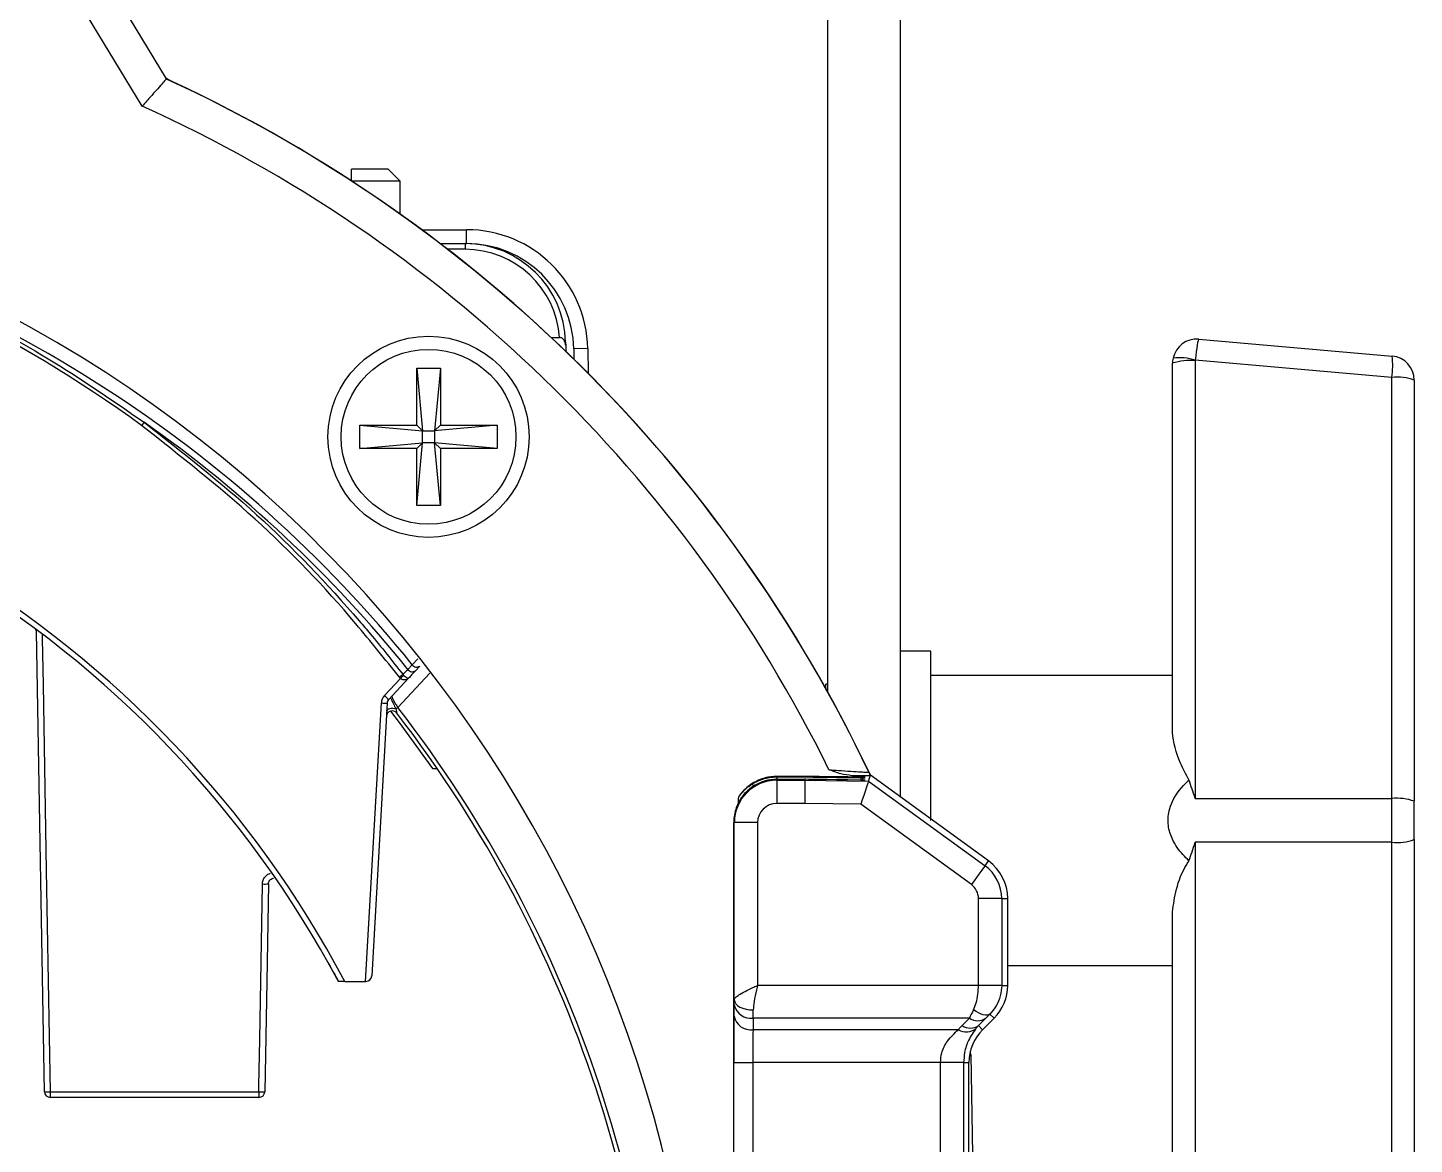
# Model space of a CAD drawing. Extents: x 7 to 135, y 1 to 99.
# Drawn here: x 58.828 to 62.412, y 46.169 to 49.056 of the extents above; entities that cross this region are included whole.
import ezdxf

# ---------------------------------------------------------------- set-up
doc = ezdxf.new("R2010")
doc.units = 0
doc.header["$MEASUREMENT"] = 0
doc.layers.add('OBJECT', color=7, linetype='CONTINUOUS')

msp = doc.modelspace()

# ---------------------------------------------------------------- linework, layer by layer
at = {"layer": 'OBJECT'}
for p, q in [((60.8964, 47.3379), (60.8964, 53.51)), ((61.0844, 47.0665), (61.0844, 53.51)), ((58.9144, 49.3726), (59.1864, 48.9233)), ((59.1868, 48.9234), (58.9208, 49.3627)), ((59.1239, 48.8527), (58.8436, 49.3158)), ((59.1868, 48.9234), (59.1863, 48.9229)), ((59.1863, 48.9229), (59.1867, 48.923)), ((59.1863, 48.9228), (59.1863, 48.9229)), ((59.1864, 48.9233), (59.1868, 48.9234)), ((59.1867, 48.923), (59.1868, 48.9234)), ((59.7596, 48.6897), (59.6654, 48.6897)), ((59.6654, 48.6587), (59.6654, 48.6897)), ((59.7906, 48.6587), (59.7596, 48.6897)), ((59.7906, 48.6587), (59.6654, 48.6587)), ((59.7906, 48.5741), (59.7906, 48.6587)), ((59.8468, 48.5334), (59.9627, 48.5334)), ((59.9627, 48.4974), (59.9627, 48.5334)), ((59.8947, 48.4974), (59.9586, 48.4974)), ((59.9586, 48.4974), (59.9586, 48.4827)), ((59.9586, 48.4974), (59.9627, 48.4974)), ((59.9586, 48.4827), (59.9139, 48.4827)), ((60.1816, 48.2545), (60.203, 48.2545)), ((61.8553, 48.2503), (62.3553, 48.2066)), ((60.2185, 48.2427), (60.2187, 48.2336)), ((60.2187, 48.2336), (60.219, 48.219)), ((60.2756, 48.2259), (60.2396, 48.2252)), ((60.2396, 48.2252), (60.2401, 48.1986)), ((60.2756, 48.2259), (60.2767, 48.1622)), ((59.8338, 48.1754), (59.849, 48.0132)), ((59.8338, 48.1754), (59.8948, 48.1754)), ((59.8338, 48.0284), (59.8338, 48.1754)), ((59.8948, 48.1754), (59.8795, 48.0132)), ((59.8948, 48.1754), (59.8948, 48.0284)), ((61.7874, 47.2426), (61.7874, 48.188)), ((61.8462, 48.1943), (61.8462, 47.0627)), ((62.3542, 48.1514), (61.8464, 48.1958)), ((62.3542, 47.0627), (62.3542, 48.1514)), ((62.4124, 48.1443), (62.4124, 47.0557)), ((59.6868, 47.9674), (59.6868, 48.0284)), ((59.6868, 48.0284), (59.8338, 48.0284)), ((59.6868, 48.0284), (59.849, 48.0132)), ((59.849, 48.0132), (59.8338, 48.0284)), ((59.849, 48.0132), (59.8795, 48.0132)), ((59.849, 47.9827), (59.849, 48.0132)), ((59.8948, 48.0284), (59.8795, 48.0132)), ((60.0418, 48.0284), (59.8795, 48.0132)), ((59.8795, 48.0132), (59.8795, 47.9827)), ((59.8948, 48.0284), (60.0418, 48.0284)), ((60.0418, 48.0284), (60.0418, 47.9674)), ((59.6868, 47.9674), (59.849, 47.9827)), ((59.8338, 47.9674), (59.6868, 47.9674)), ((59.8338, 47.8204), (59.849, 47.9827)), ((59.8338, 47.9674), (59.849, 47.9827)), ((59.8338, 47.8204), (59.8338, 47.9674)), ((59.8795, 47.9827), (59.849, 47.9827)), ((59.8795, 47.9827), (59.8948, 47.9674)), ((59.8948, 47.8204), (59.8795, 47.9827)), ((60.0418, 47.9674), (59.8795, 47.9827)), ((59.8948, 47.9674), (59.8948, 47.8204)), ((60.0418, 47.9674), (59.8948, 47.9674)), ((59.8948, 47.8204), (59.8338, 47.8204)), ((58.8713, 46.3047), (58.8505, 47.4946)), ((58.8505, 47.4946), (58.8505, 47.4946)), ((59.8222, 47.4084), (59.8365, 47.424)), ((61.1624, 47.4437), (61.0844, 47.4437)), ((61.1624, 47.0062), (61.1624, 47.4437)), ((59.8677, 47.3872), (59.7847, 47.2983)), ((59.8109, 47.3963), (59.8222, 47.4084)), ((59.8418, 47.4051), (59.8306, 47.3931)), ((59.7503, 47.3287), (59.7918, 47.3731)), ((59.8128, 47.374), (59.7612, 47.319)), ((59.7918, 47.3731), (59.7891, 47.3761)), ((59.7983, 47.383), (59.7997, 47.3815)), ((60.8964, 47.3582), (60.8914, 47.3582)), ((60.8914, 47.3469), (60.8914, 47.3582)), ((61.7874, 47.3812), (61.1624, 47.3812)), ((59.7016, 46.59), (59.7422, 47.3099)), ((59.7572, 47.3096), (59.7174, 46.6042)), ((59.8745, 47.14), (59.8867, 47.14)), ((60.6919, 47.0939), (60.7009, 47.1004)), ((60.8372, 47.1199), (60.7643, 47.1198)), ((60.7643, 47.1188), (60.7643, 47.1198)), ((60.7643, 47.1188), (60.8372, 47.1187)), ((60.8372, 47.1124), (60.7643, 47.1123)), ((60.7643, 47.1099), (60.7643, 47.1123)), ((60.7643, 47.1099), (60.8372, 47.1099)), ((60.7643, 47.1099), (60.7643, 47.05)), ((60.8372, 47.1187), (60.8372, 47.1199)), ((60.8372, 47.1099), (60.8372, 47.1124)), ((60.8372, 47.1099), (61.0016, 47.1075)), ((60.9592, 47.1217), (60.9813, 47.1214)), ((60.9813, 47.1214), (60.9863, 47.1212)), ((60.9813, 47.1179), (60.9813, 47.1214)), ((60.9863, 47.1212), (60.9863, 47.1183)), ((60.9863, 47.1159), (60.9863, 47.1107)), ((61.0016, 47.1075), (61.0067, 47.1229)), ((61.0016, 47.1075), (61.3027, 46.8887)), ((61.0056, 47.1218), (61.0067, 47.1229)), ((61.0058, 47.1227), (61.0056, 47.1218)), ((61.0058, 47.1227), (61.0067, 47.1229)), ((61.3118, 46.9012), (61.0067, 47.1229)), ((61.8462, 47.0627), (62.3542, 47.0627)), ((60.6652, 47.0608), (60.6643, 47.0602)), ((60.6643, 47.0602), (60.6643, 47.0478)), ((60.8372, 47.05), (60.7643, 47.05)), ((60.9817, 47.0478), (60.8372, 47.0499)), ((61.2675, 46.8402), (60.9817, 47.0478)), ((62.4124, 46.9568), (62.4124, 47.0557)), ((60.6547, 47.0004), (60.6532, 47.0004)), ((60.6532, 43.6594), (60.6532, 47.0004)), ((60.7147, 47.0004), (60.6547, 47.0004)), ((60.6547, 46.542), (60.6547, 47.0004)), ((60.7147, 47.0004), (60.7147, 46.5796)), ((62.4124, 46.9568), (62.4124, 45.8682)), ((62.3542, 46.9498), (61.8462, 46.9498)), ((61.8462, 46.9498), (61.8462, 45.8301)), ((62.3542, 45.8611), (62.3542, 46.9498)), ((61.3027, 46.8887), (61.3118, 46.9012)), ((61.2858, 46.5796), (61.2858, 46.8042)), ((61.3458, 46.8042), (61.2858, 46.8042)), ((61.3458, 46.8042), (61.3458, 46.5796)), ((61.3458, 46.8042), (61.3613, 46.8042)), ((61.3613, 46.5796), (61.3613, 46.8042)), ((61.7874, 45.8374), (61.7874, 46.7699)), ((61.3613, 46.6312), (61.7874, 46.6312)), ((59.6477, 46.59), (59.7016, 46.59)), ((59.7024, 46.59), (59.7016, 46.59)), ((61.2858, 46.5796), (60.7147, 46.5796)), ((61.3458, 46.5796), (61.2858, 46.5796)), ((61.3458, 46.5796), (61.3613, 46.5796)), ((60.654, 46.4997), (60.6546, 46.5294)), ((60.7036, 46.4948), (60.703, 46.4651)), ((61.2623, 46.4948), (60.7036, 46.4948)), ((61.2435, 46.4755), (61.2623, 46.4948)), ((61.3047, 46.4948), (61.2859, 46.4755)), ((61.2964, 46.4651), (61.3261, 46.4948)), ((61.3153, 46.5056), (61.3261, 46.4948)), ((61.234, 46.4651), (60.703, 46.4651)), ((61.2859, 46.4755), (61.2794, 46.4683)), ((61.2859, 46.4755), (61.2964, 46.4651)), ((60.6532, 44.2796), (60.6532, 46.3802)), ((60.6532, 46.3802), (60.7022, 46.3802)), ((61.1876, 46.3802), (60.7022, 46.3802)), ((60.7022, 46.3802), (60.7022, 44.2796)), ((61.2475, 46.3802), (61.1876, 46.3802)), ((61.1876, 44.2796), (61.1876, 46.3802)), ((61.2475, 46.3802), (61.2613, 46.3802)), ((61.2475, 46.3802), (61.2475, 45.9824)), ((61.2613, 45.989), (61.2613, 46.3802)), ((61.2659, 46.4011), (61.2733, 45.9784)), ((59.4258, 46.29), (58.8863, 46.29))]:
    msp.add_line(p, q, dxfattribs=at)
at = {"layer": 'OBJECT', "flags": 128}
for points in [[(58.8653, 47.4866), (58.8655, 47.4765), (58.8676, 47.3566), (58.876, 46.877), (58.8859, 46.3045)], [(59.756, 47.2886), (59.7567, 47.2907), (59.7584, 47.2926), (59.7609, 47.2942), (59.7642, 47.2953), (59.7679, 47.2959), (59.7719, 47.2959), (59.7758, 47.2953), (59.7794, 47.2942)], [(59.7656, 47.2886), (59.7881, 47.2592), (59.8745, 47.14)], [(59.7794, 47.2942), (59.78, 47.2947), (59.7806, 47.2951), (59.7812, 47.2956), (59.7818, 47.2961), (59.7825, 47.2966), (59.7832, 47.2972), (59.784, 47.2978), (59.7847, 47.2983)], [(61.0016, 47.1075), (61.0011, 47.1062), (61, 47.1027), (60.9981, 47.0971), (60.9956, 47.0897), (60.9926, 47.0807), (60.9892, 47.0704), (60.9855, 47.0593), (60.9817, 47.0478)], [(61.3027, 46.8887), (61.3019, 46.8876), (61.2999, 46.8848), (61.2966, 46.8803), (61.2922, 46.8742), (61.2869, 46.8669), (61.2808, 46.8586), (61.2743, 46.8496), (61.2675, 46.8402)], [(59.4253, 46.3045), (59.4256, 46.32), (59.4277, 46.4399), (59.4347, 46.8417)], [(59.4502, 46.842), (59.4458, 46.5897), (59.4408, 46.3047)], [(60.6547, 46.542), (60.6558, 46.5369), (60.6587, 46.5321), (60.6632, 46.5276), (60.6693, 46.5237), (60.6767, 46.5205), (60.6851, 46.5181), (60.6943, 46.5165), (60.7037, 46.516)], [(61.3153, 46.5056), (61.3122, 46.5036), (61.3083, 46.5026), (61.3037, 46.5026), (61.2983, 46.5036), (61.2925, 46.5055), (61.2862, 46.5083), (61.2796, 46.512), (61.2729, 46.5164)], [(61.2631, 46.4011), (61.2636, 46.4011), (61.2653, 46.4011), (61.2659, 46.4011)]]:
    msp.add_lwpolyline(points, dxfattribs=at)
at = {"layer": 'OBJECT'}
for radius in [0.26, 0.226]:
    msp.add_circle((59.8643, 47.9979), radius, dxfattribs=at)
for centre, radius, start, end in [((57.6223, 45.5219), 3.7436, 25.4554, 65.2986), ((57.6223, 45.5219), 3.744, 25.3165, 65.0217), ((57.6223, 45.5219), 3.6536, 26.2403, 65.7322), ((57.1963, 45.3299), 3.375, 98.3863, 0), ((57.1963, 45.3299), 3.375, 0, 81.5866), ((57.1964, 45.29), 3.3738, 38.8946, 75.4989), ((59.9627, 48.2204), 0.313, 1, 90), ((59.9586, 48.2374), 0.26, 1.1611, 90), ((59.9627, 48.2204), 0.277, 1, 90), ((59.9586, 48.2377), 0.245, 3.9459, 90), ((61.8499, 48.188), 0.0625, 85, 168.19), ((60.2174, 48.2351), 0.00767, 81.1754, 92.4773), ((61.8499, 48.188), 0.0625, 168.19, 180), ((61.8309, 48.0569), 0.1382, 83.6687, 108.3833), ((61.8071, 48.0796), 0.1227, 71.3497, 98.65), ((61.8537, 48.1943), 0.0075, 168.19, 180), ((62.1342, 48.1833), 0.2224, 351.7396, 6.0042), ((62.3499, 48.1443), 0.0625, 0, 85), ((62.3679, 48.0207), 0.1313, 70.1947, 95.9623), ((57.1964, 45.2895), 2.775, 27.9472, 151.7139), ((57.1964, 45.29), 2.76, 28.1002, 151.7139), ((59.5375, 47.7237), 0.5142, 142.6552, 143.8501), ((57.1964, 45.29), 3.3575, 38.8555, 54.8624), ((58.8405, 47.4944), 0.01, 1.0161, 53.2818), ((58.8405, 47.4944), 0.01, 1, 53.2825), ((59.8223, 47.4044), 0.014, 215.0835, 306.1052), ((59.8336, 47.4164), 0.0139, 215.1065, 306.111), ((60.0089, 47.0919), 0.3593, 125.8728, 127.7196), ((60.1054, 47.0877), 0.424, 136.1409, 137.6922), ((59.7722, 47.3082), 0.03, 136.9161, 176.7705), ((59.8506, 47.4306), 0.143, 225.4764, 231.3478), ((59.7722, 47.3087), 0.015, 136.9161, 176.7705), ((59.752, 47.4173), 0.1078, 264.7871, 272.7534), ((59.7703, 47.2743), 0.015, 37.63, 176.7705), ((57.1964, 45.29), 3.265, 358.8645, 37.63), ((57.1964, 45.29), 3.2761, 358.8645, 37.8084), ((60.7643, 47.0004), 0.1095, 90, 180), ((60.7701, 47.1379), 0.0788, 208.4542, 213.1141), ((60.8301, 47.1134), 0.066, 175.3566, 180.811), ((61.3284, 47.1078), 0.347, 178.5739, 179.5507), ((62.3679, 46.9321), 0.1313, 70.1947, 95.9623), ((60.7643, 47.0004), 0.0495, 90, 180), ((62.3679, 47.0804), 0.1313, 264.0377, 289.8053), ((61.2413, 46.8042), 0.1045, 0, 54), ((61.2413, 46.8042), 0.12, 0, 54), ((59.4405, 46.9523), 0.1107, 266.9557, 274.9796), ((61.2413, 46.8042), 0.0445, 0, 54), ((59.7024, 46.605), 0.015, 270, 356.7705), ((61.2413, 46.5796), 0.12, 315, 0), ((60.698, 46.5388), 0.0444, 192.2383, 277.2247), ((60.6974, 46.5091), 0.0444, 192.2388, 277.2243), ((61.2835, 46.5264), 0.0381, 236.1578, 303.8597), ((61.2544, 46.4997), 0.0402, 239.5669, 308.4878), ((61.2647, 46.5072), 0.0381, 236.1573, 303.8602), ((61.3813, 46.3802), 0.12, 135, 180), ((61.2359, 46.4006), 0.03, 1, 16.0206), ((58.8805, 46.4102), 0.1059, 265.0026, 272.9541), ((58.8863, 46.305), 0.015, 181, 270), ((59.0551, 46.3009), 0.1692, 178.8008, 183.7065), ((59.535, 46.3009), 0.1098, 178.1547, 185.7214), ((59.4312, 46.415), 0.1107, 266.9567, 274.9801), ((59.4258, 46.305), 0.015, 270, 359)]:
    msp.add_arc(centre, radius, start, end, dxfattribs=at)
for centre, major_axis, ratio, start_param, end_param in [((59.1864, 48.7495), (0, 0.1738), 0.009038, 0.002521, 0.070969), ((57.1964, 45.3931), (0, 3.2635), 0.999506, 5.651583, 6.022096), ((61.8499, 48.188), (0.0054, 0.0623), 0.067136, 0, 1.451939), ((60.2037, 48.2336), (-0.0009, 0.0209), 0.717109, 4.683179, 5.135104), ((61.8539, 47.1052), (1.0167, -0.0147), 0.000257, 2.602388, 3.141594), ((61.8539, 47.1034), (1.0167, -0.0153), 0.000257, 3.141595, 3.680822), ((61.8539, 47.0977), (1.0167, -0.0147), 0.000257, 2.602282, 3.141594), ((62.3499, 47.0062), (0, 0.5), 0.008776, 4.59922, 4.825558), ((60.6537, 46.5796), (0, 0.071), 0.017455, 3.926991, 4.153367), ((60.6561, 46.3802), (0, 0.169), 0.017455, 0.785398, 1.570796), ((60.7027, 46.5796), (0, 0.12), 0.010328, 3.926991, 4.153367), ((61.3057, 46.5796), (0.06, 0.12), 0.009874, 2.130562, 2.361132), ((61.3482, 46.5372), (0.06, 0.06), 0.012341, 2.137968, 2.368538), ((60.7051, 46.3802), (0, 0.12), 0.024583, 0.785398, 1.570796), ((61.3813, 46.3411), (0, 0.1925), 0.999848, 0.797818, 0.871285)]:
    msp.add_ellipse(centre, major_axis=major_axis, ratio=ratio, start_param=start_param, end_param=end_param, dxfattribs=at)
for points, knots in [([(59.1849, 48.9265), (59.1866, 48.9252), (59.1891, 48.9234), (59.1951, 48.9199), (59.1994, 48.9176), (59.2015, 48.9165), (59.2025, 48.9161), (59.203, 48.9158), (59.2033, 48.9157)], [0, 0, 0, 0, 0.634943, 0.902022, 0.969697, 0.985292, 0.99365, 1, 1, 1, 1]), ([(59.1863, 48.9228), (59.1852, 48.9216), (59.1829, 48.919), (59.172, 48.9068), (59.1561, 48.8889), (59.1392, 48.87), (59.1282, 48.8575), (59.124, 48.8528), (59.1239, 48.8527)], [0, 0, 0, 0, 0.198898, 0.413942, 0.633705, 0.862959, 0.996334, 1, 1, 1, 1]), ([(58.0411, 48.5563), (58.1118, 48.5359), (58.2531, 48.4952), (58.4606, 48.4157), (58.6636, 48.3225), (58.8902, 48.2002), (59.0403, 48.0967), (59.1287, 48.0356)], [0, 0, 0, 0, 0.181891, 0.363782, 0.54909, 0.734399, 1, 1, 1, 1]), ([(60.217, 48.2428), (60.2159, 48.2453), (60.2141, 48.249), (60.2098, 48.2526), (60.2064, 48.2543), (60.204, 48.2544), (60.203, 48.2545)], [0, 0, 0, 0, 0.45219, 0.67395, 0.857732, 1, 1, 1, 1]), ([(59.1287, 48.0356), (59.2278, 47.9582), (59.4272, 47.8023), (59.6121, 47.6077), (59.7334, 47.4654), (59.7704, 47.4185), (59.7983, 47.383)], [0, 0, 0, 0, 0.401806, 0.808923, 0.855596, 1, 1, 1, 1]), ([(59.7891, 47.3761), (59.7519, 47.4226), (59.6368, 47.567), (59.4205, 47.7928), (59.2221, 47.9486), (59.1223, 48.0271)], [0, 0, 0, 0, 0.191049, 0.5928722, 1, 1, 1, 1]), ([(59.7983, 47.383), (59.8016, 47.3865), (59.8057, 47.3908), (59.8101, 47.3954), (59.8109, 47.3963)], [0, 0, 0, 0, 0.801666, 1, 1, 1, 1]), ([(59.8306, 47.3931), (59.8271, 47.3894), (59.8209, 47.3827), (59.8153, 47.3767), (59.8128, 47.374)], [0, 0, 0, 0, 0.550503, 1, 1, 1, 1]), ([(59.8128, 47.374), (59.8127, 47.374), (59.8117, 47.3729), (59.8093, 47.371), (59.8051, 47.3693), (59.8004, 47.3691), (59.7969, 47.37), (59.7941, 47.3713), (59.7928, 47.3723), (59.7918, 47.3731)], [0, 0, 0, 0, 0.008563, 0.218665, 0.450898, 0.651037, 0.830034, 0.863983, 1, 1, 1, 1]), ([(59.7997, 47.3815), (59.8006, 47.3806), (59.8018, 47.3796), (59.8041, 47.3777), (59.8067, 47.3758), (59.8096, 47.3742), (59.8117, 47.3736), (59.8125, 47.3738), (59.8127, 47.374), (59.8128, 47.374)], [0, 0, 0, 0, 0.136699, 0.170716, 0.349666, 0.549071, 0.780792, 0.991387, 1, 1, 1, 1]), ([(59.7666, 47.3221), (59.7667, 47.3219), (59.7673, 47.3207), (59.7707, 47.3137), (59.7749, 47.3048), (59.778, 47.2977), (59.7789, 47.2955), (59.7794, 47.2942)], [0, 0, 0, 0, 0.050485, 0.399946, 0.817251, 0.898077, 1, 1, 1, 1]), ([(59.7694, 47.3277), (59.7693, 47.3273), (59.769, 47.3264), (59.7706, 47.3221), (59.7741, 47.3154), (59.7789, 47.3072), (59.7828, 47.3013), (59.7847, 47.2983)], [0, 0, 0, 0, 0.154599, 0.375898, 0.59063, 0.79679, 1, 1, 1, 1]), ([(59.7794, 47.2942), (59.78, 47.292), (59.7809, 47.2884), (59.7818, 47.2849), (59.7821, 47.2836), (59.7821, 47.2835), (59.7821, 47.2835)], [0, 0, 0, 0, 0.46898, 0.752893, 0.897061, 1, 1, 1, 1]), ([(61.83, 47.111), (61.8223, 47.1253), (61.8004, 47.1661), (61.7882, 47.2119), (61.7874, 47.2395), (61.7874, 47.2426)], [0, 0, 0, 0, 0.324578, 0.922744, 1, 1, 1, 1]), ([(60.9592, 47.1217), (60.9493, 47.123), (60.9289, 47.1257), (60.9096, 47.1335), (60.8995, 47.1373), (60.8994, 47.1373)], [0, 0, 0, 0, 0.479289, 0.993061, 1, 1, 1, 1]), ([(60.8994, 47.1373), (60.9076, 47.1367), (60.9271, 47.1351), (60.9563, 47.133), (60.9816, 47.1315), (60.9976, 47.1307), (61.0019, 47.1308), (61.0024, 47.1309), (61.0024, 47.1309), (61.0025, 47.131)], [0, 0, 0, 0, 0.164708, 0.3897664, 0.6131803, 0.797004, 0.9764459, 0.9795922, 1, 1, 1, 1]), ([(60.701, 47.1017), (60.696, 47.0984), (60.6889, 47.0936), (60.682, 47.0864), (60.6753, 47.0803), (60.6707, 47.0741), (60.6676, 47.0699), (60.6668, 47.0684), (60.6675, 47.0693), (60.6692, 47.0714), (60.6701, 47.0726)], [0, 0, 0, 0, 0.23543, 0.336627, 0.453579, 0.624248, 0.730701, 0.814262, 0.897755, 1, 1, 1, 1]), ([(60.702, 47.101), (60.6975, 47.098), (60.6876, 47.0913), (60.6773, 47.0812), (60.6711, 47.0739), (60.6688, 47.0709), (60.668, 47.07), (60.6681, 47.0701), (60.6681, 47.0701)], [0, 0, 0, 0, 0.286259, 0.635989, 0.81752, 0.939994, 0.991244, 1, 1, 1, 1]), ([(60.7009, 47.1004), (60.7098, 47.1052), (60.7295, 47.116), (60.752, 47.1178), (60.7643, 47.1188)], [0, 0, 0, 0, 0.4536274, 1, 1, 1, 1]), ([(60.7643, 47.1198), (60.7541, 47.1192), (60.7317, 47.1177), (60.7118, 47.1073), (60.701, 47.1017)], [0, 0, 0, 0, 0.454597, 1, 1, 1, 1]), ([(60.7643, 47.1123), (60.7541, 47.1116), (60.7329, 47.1101), (60.7141, 47.1001), (60.7043, 47.0949)], [0, 0, 0, 0, 0.480227, 1, 1, 1, 1]), ([(60.8372, 47.1099), (60.8372, 47.1089), (60.8373, 47.1069), (60.8373, 47.093), (60.8373, 47.0733), (60.8372, 47.0577), (60.8372, 47.05)], [0, 0, 0, 0, 0.249996, 0.500006, 0.750006, 1, 1, 1, 1]), ([(61.0056, 47.1218), (61.0014, 47.1218), (60.9901, 47.1216), (60.9712, 47.1217), (60.9592, 47.1217)], [0, 0, 0, 0, 0.3655701, 1, 1, 1, 1]), ([(60.9863, 47.1183), (60.9875, 47.1182), (60.9898, 47.1182), (60.9923, 47.1181), (60.9934, 47.118), (60.9932, 47.1179), (60.9916, 47.1179), (60.9888, 47.1179), (60.9853, 47.1179), (60.9827, 47.1179), (60.9815, 47.1179)], [0, 0, 0, 0, 0.127098, 0.254207, 0.381227, 0.508229, 0.635163, 0.762171, 0.88923, 1, 1, 1, 1]), ([(60.9815, 47.1164), (60.9829, 47.1164), (60.9856, 47.1164), (60.9892, 47.1163), (60.9919, 47.1162), (60.9933, 47.1161), (60.9934, 47.116), (60.992, 47.116), (60.9895, 47.1159), (60.9873, 47.1159), (60.9863, 47.1159)], [0, 0, 0, 0, 0.127205, 0.254389, 0.381573, 0.508646, 0.635618, 0.762539, 0.889522, 1, 1, 1, 1]), ([(60.9863, 47.1107), (60.9875, 47.1107), (60.9898, 47.1107), (60.9923, 47.1106), (60.9934, 47.1105), (60.9932, 47.1104), (60.9916, 47.1104), (60.9888, 47.1103), (60.9853, 47.1104), (60.9827, 47.1104), (60.9815, 47.1104)], [0, 0, 0, 0, 0.127104, 0.254165, 0.381205, 0.508229, 0.635177, 0.762152, 0.889216, 1, 1, 1, 1]), ([(61.0025, 47.131), (61.0025, 47.1309), (61.0041, 47.1272), (61.0049, 47.1249), (61.0058, 47.1227)], [0, 0, 0, 0, 0.012026, 1, 1, 1, 1]), ([(61.83, 46.9015), (61.8193, 46.9124), (61.8028, 46.9292), (61.7846, 46.9605), (61.7745, 46.9928), (61.7765, 47.0273), (61.7913, 47.0686), (61.8121, 47.0943), (61.8292, 47.1102), (61.83, 47.111)], [0, 0, 0, 0, 0.1904566, 0.2931938, 0.4466015, 0.600717, 0.707922, 0.9855313, 1, 1, 1, 1]), ([(61.8462, 47.0627), (61.8461, 47.063), (61.8407, 47.0792), (61.8353, 47.0952), (61.83, 47.111)], [0, 0, 0, 0, 0.017279, 1, 1, 1, 1]), ([(60.7043, 47.0949), (60.6972, 47.0897), (60.6813, 47.0779), (60.6625, 47.0505), (60.6544, 47.0243), (60.6532, 47.0064), (60.6532, 47.0015), (60.6532, 47.0005), (60.6532, 47.0004)], [0, 0, 0, 0, 0.216237, 0.4848889, 0.8577058, 0.9736092, 0.9965692, 1, 1, 1, 1]), ([(60.6822, 47.0866), (60.68, 47.0845), (60.6745, 47.0794), (60.6696, 47.0727), (60.6672, 47.0693), (60.6664, 47.0679), (60.6657, 47.0667), (60.6649, 47.0648), (60.6643, 47.0625), (60.6644, 47.0608), (60.6645, 47.0602)], [0, 0, 0, 0, 0.227328, 0.567597, 0.749202, 0.797456, 0.835675, 0.881692, 0.951436, 1, 1, 1, 1]), ([(61.83, 46.9015), (61.8353, 46.9173), (61.8407, 46.9333), (61.8461, 46.9495), (61.8462, 46.9498)], [0, 0, 0, 0, 0.982721, 1, 1, 1, 1]), ([(61.7874, 46.7699), (61.79, 46.789), (61.7953, 46.8282), (61.8127, 46.8755), (61.828, 46.8985), (61.83, 46.9015)], [0, 0, 0, 0, 0.454626, 0.927987, 1, 1, 1, 1]), ([(59.4347, 46.8417), (59.4351, 46.8451), (59.4358, 46.8519), (59.4412, 46.8607), (59.4479, 46.8669), (59.4533, 46.8687), (59.4554, 46.8694)], [0, 0, 0, 0, 0.27299, 0.545949, 0.819027, 1, 1, 1, 1]), ([(59.4502, 46.842), (59.4504, 46.8437), (59.4507, 46.8471), (59.4534, 46.8515), (59.4573, 46.8548), (59.4609, 46.8565), (59.4631, 46.8565), (59.4635, 46.8565)], [0, 0, 0, 0, 0.233521, 0.467225, 0.701113, 0.934906, 1, 1, 1, 1]), ([(59.6014, 46.644), (59.605, 46.6375), (59.6131, 46.6232), (59.6227, 46.6055), (59.6288, 46.5942), (59.6306, 46.5909), (59.631, 46.59)], [0, 0, 0, 0, 0.3377773, 0.7405212, 0.9332834, 1, 1, 1, 1]), ([(59.6477, 46.59), (59.6456, 46.59), (59.6415, 46.59), (59.636, 46.59), (59.6324, 46.59), (59.6311, 46.59), (59.631, 46.59), (59.631, 46.59)], [0, 0, 0, 0, 0.253483, 0.507666, 0.740614, 0.943784, 1, 1, 1, 1]), ([(60.6547, 46.542), (60.6556, 46.5442), (60.6571, 46.5481), (60.6671, 46.5556), (60.6819, 46.564), (60.6973, 46.5715), (60.7083, 46.5766), (60.7124, 46.5785), (60.7146, 46.5796), (60.7147, 46.5796)], [0, 0, 0, 0, 0.220983, 0.393625, 0.629568, 0.865289, 0.927329, 0.996391, 1, 1, 1, 1]), ([(60.7147, 46.5796), (60.7147, 46.5795), (60.7147, 46.5793), (60.7146, 46.579), (60.7145, 46.5785), (60.7142, 46.5771), (60.7133, 46.5737), (60.7103, 46.5602), (60.7055, 46.5397), (60.7043, 46.5232), (60.7037, 46.516)], [0, 0, 0, 0, 0.006412, 0.007947, 0.012357, 0.029422, 0.070263, 0.170739, 0.638607, 1, 1, 1, 1]), ([(61.2729, 46.5164), (61.2753, 46.5223), (61.2805, 46.5346), (61.2849, 46.5563), (61.2855, 46.5718), (61.2858, 46.5796)], [0, 0, 0, 0, 0.3145614, 0.6578868, 1, 1, 1, 1]), ([(61.3458, 46.5796), (61.3451, 46.5705), (61.3436, 46.552), (61.3328, 46.5262), (61.3211, 46.5124), (61.3153, 46.5056)], [0, 0, 0, 0, 0.332128, 0.672453, 1, 1, 1, 1]), ([(61.1876, 46.3802), (61.1883, 46.3885), (61.1901, 46.4088), (61.2064, 46.44), (61.224, 46.456), (61.234, 46.4651)], [0, 0, 0, 0, 0.233282, 0.565459, 1, 1, 1, 1]), ([(61.2794, 46.4683), (61.2726, 46.4589), (61.2606, 46.4424), (61.2493, 46.4098), (61.2481, 46.3888), (61.2475, 46.3802)], [0, 0, 0, 0, 0.438184, 0.768764, 1, 1, 1, 1]), ([(58.8859, 46.3045), (58.8911, 46.3045), (58.9361, 46.3045), (59.1159, 46.3045), (59.2906, 46.3045), (59.4253, 46.3045)], [0, 0, 0, 0, 0.0283958, 0.2508087, 1, 1, 1, 1])]:
    msp.add_open_spline(points, degree=3, knots=knots, dxfattribs=at)

doc.saveas('drawing.dxf')
